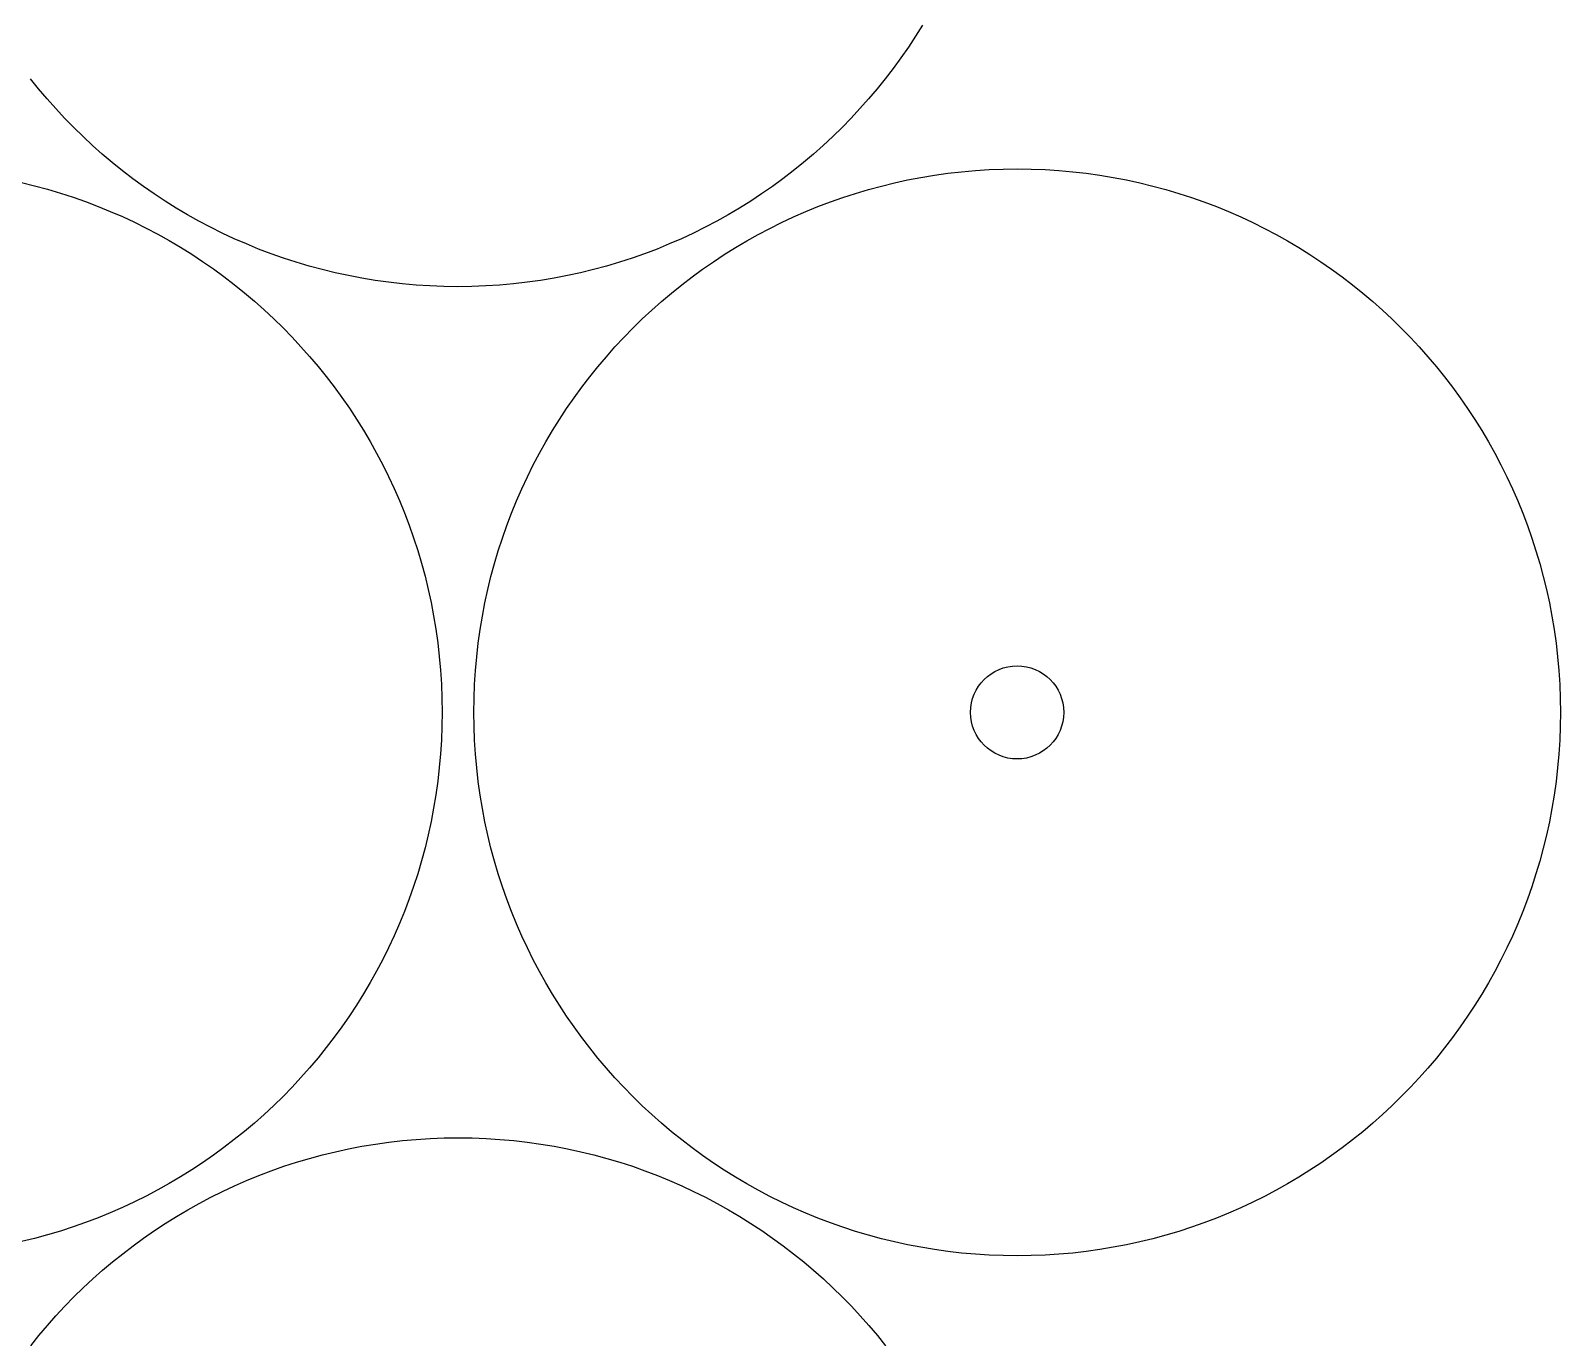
# Model space of a CAD drawing. Extents: x 443 to 1024, y 36 to 674.
# Drawn here: x 633.7 to 732.2, y 284.6 to 368.7 of the extents above; entities that cross this region are included whole.
import ezdxf

# ---------------------------------------------------------------- set-up
doc = ezdxf.new("R2010")
doc.units = 0
doc.layers.get('0').update_dxf_attribs({"linetype": 'CONTINUOUS'})

msp = doc.modelspace()

# ---------------------------------------------------------------- linework, layer by layer
at = {"color": 4}
for p, q in [((691.144002, 369.071237), (690.697134, 368.355366)), ((690.233635, 367.65118), (689.75378, 366.958953)), ((690.697134, 368.355366), (690.233635, 367.65118)), ((689.75378, 366.958953), (689.257842, 366.27896)), ((689.257842, 366.27896), (688.746096, 365.611476)), ((634.203071, 364.956776), (633.675794, 365.611476)), ((634.745606, 364.315134), (634.203071, 364.956776)), ((688.218819, 364.956776), (687.676284, 364.315134)), ((688.746096, 365.611476), (688.218819, 364.956776)), ((635.303124, 363.686826), (634.745606, 364.315134)), ((635.875349, 363.072126), (635.303124, 363.686826)), ((687.118766, 363.686826), (686.546541, 363.072126)), ((687.676284, 364.315134), (687.118766, 363.686826)), ((636.462008, 362.47131), (635.875349, 363.072126)), ((686.546541, 363.072126), (685.959883, 362.47131)), ((637.062824, 361.884652), (636.462008, 362.47131)), ((637.677524, 361.312426), (637.062824, 361.884652)), ((685.359066, 361.884652), (684.744366, 361.312426)), ((685.959883, 362.47131), (685.359066, 361.884652)), ((638.305832, 360.754908), (637.677524, 361.312426)), ((638.947473, 360.212373), (638.305832, 360.754908)), ((684.116058, 360.754908), (683.474417, 360.212373)), ((684.744366, 361.312426), (684.116058, 360.754908)), ((639.602173, 359.685096), (638.947473, 360.212373)), ((683.474417, 360.212373), (682.819717, 359.685096)), ((694.549459, 359.704021), (695.441299, 359.760534)), ((695.441299, 359.760534), (696.339051, 359.794643)), ((696.339051, 359.794643), (697.242441, 359.806074)), ((697.242441, 359.806074), (698.145831, 359.794643)), ((698.145831, 359.794643), (699.043583, 359.760534)), ((699.043583, 359.760534), (699.935423, 359.704021)), ((633.101239, 358.92718), (633.943995, 358.721537)), ((640.269658, 359.173351), (639.602173, 359.685096)), ((640.949651, 358.677413), (640.269658, 359.173351)), ((682.152233, 359.173351), (681.47224, 358.677413)), ((682.819717, 359.685096), (682.152233, 359.173351)), ((688.495218, 358.704214), (689.337974, 358.909857)), ((689.337974, 358.909857), (690.188567, 359.09502)), ((690.188567, 359.09502), (691.046722, 359.259429)), ((691.046722, 359.259429), (691.912163, 359.402808)), ((691.912163, 359.402808), (692.784616, 359.524883)), ((692.784616, 359.524883), (693.663806, 359.625379)), ((693.663806, 359.625379), (694.549459, 359.704021)), ((699.935423, 359.704021), (700.821076, 359.625379)), ((700.821076, 359.625379), (701.700266, 359.524883)), ((701.700266, 359.524883), (702.572719, 359.402808)), ((702.572719, 359.402808), (703.438161, 359.259429)), ((703.438161, 359.259429), (704.296315, 359.09502)), ((704.296315, 359.09502), (705.146908, 358.909857)), ((705.146908, 358.909857), (705.989665, 358.704214)), ((633.943995, 358.721537), (634.77864, 358.49569)), ((634.77864, 358.49569), (635.604899, 358.249912)), ((635.604899, 358.249912), (636.422497, 357.984479)), ((636.422497, 357.984479), (637.231159, 357.699666)), ((641.641878, 358.197557), (640.949651, 358.677413)), ((642.346064, 357.734058), (641.641878, 358.197557)), ((680.780012, 358.197557), (680.075826, 357.734058)), ((681.47224, 358.677413), (680.780012, 358.197557)), ((685.208054, 357.682343), (686.016716, 357.967156)), ((686.016716, 357.967156), (686.834314, 358.232589)), ((686.834314, 358.232589), (687.660573, 358.478367)), ((687.660573, 358.478367), (688.495218, 358.704214)), ((705.989665, 358.704214), (706.82431, 358.478367)), ((706.82431, 358.478367), (707.650569, 358.232589)), ((707.650569, 358.232589), (708.468167, 357.967156)), ((708.468167, 357.967156), (709.276829, 357.682343)), ((637.231159, 357.699666), (638.030611, 357.395748)), ((638.030611, 357.395748), (638.820577, 357.072999)), ((638.820577, 357.072999), (639.600782, 356.731694)), ((643.061935, 357.287191), (642.346064, 357.734058)), ((643.789215, 356.85723), (643.061935, 357.287191)), ((644.52763, 356.444451), (643.789215, 356.85723)), ((678.632675, 356.85723), (677.89426, 356.444451)), ((679.359955, 357.287191), (678.632675, 356.85723)), ((680.075826, 357.734058), (679.359955, 357.287191)), ((682.838431, 356.714371), (683.618636, 357.055676)), ((683.618636, 357.055676), (684.408602, 357.378425)), ((684.408602, 357.378425), (685.208054, 357.682343)), ((709.276829, 357.682343), (710.07628, 357.378425)), ((710.07628, 357.378425), (710.866246, 357.055676)), ((710.866246, 357.055676), (711.646451, 356.714371)), ((639.600782, 356.731694), (640.370952, 356.372108)), ((640.370952, 356.372108), (641.130812, 355.994516)), ((641.130812, 355.994516), (641.880087, 355.599193)), ((645.276905, 356.049128), (644.52763, 356.444451)), ((646.036765, 355.671536), (645.276905, 356.049128)), ((677.144985, 356.049128), (676.385125, 355.671536)), ((677.89426, 356.444451), (677.144985, 356.049128)), ((680.559126, 355.581871), (681.308401, 355.977194)), ((681.308401, 355.977194), (682.068261, 356.354785)), ((682.068261, 356.354785), (682.838431, 356.714371)), ((711.646451, 356.714371), (712.416621, 356.354785)), ((712.416621, 356.354785), (713.176481, 355.977194)), ((713.176481, 355.977194), (713.925756, 355.581871)), ((641.880087, 355.599193), (642.618502, 355.186414)), ((642.618502, 355.186414), (643.345782, 354.756454)), ((646.806935, 355.311951), (646.036765, 355.671536)), ((647.58714, 354.970646), (646.806935, 355.311951)), ((648.377106, 354.647897), (647.58714, 354.970646)), ((674.83475, 354.970646), (674.044784, 354.647897)), ((675.614955, 355.311951), (674.83475, 354.970646)), ((676.385125, 355.671536), (675.614955, 355.311951)), ((679.093431, 354.739131), (679.820711, 355.169091)), ((679.820711, 355.169091), (680.559126, 355.581871)), ((713.925756, 355.581871), (714.664171, 355.169091)), ((714.664171, 355.169091), (715.391451, 354.739131)), ((643.345782, 354.756454), (644.061653, 354.309586)), ((644.061653, 354.309586), (644.765839, 353.846087)), ((644.765839, 353.846087), (645.458066, 353.366232)), ((649.176557, 354.343978), (648.377106, 354.647897)), ((649.98522, 354.059165), (649.176557, 354.343978)), ((650.802817, 353.793732), (649.98522, 354.059165)), ((672.436671, 354.059165), (671.619073, 353.793732)), ((673.245333, 354.343978), (672.436671, 354.059165)), ((674.044784, 354.647897), (673.245333, 354.343978)), ((676.981147, 353.348909), (677.673374, 353.828765)), ((677.673374, 353.828765), (678.37756, 354.292264)), ((678.37756, 354.292264), (679.093431, 354.739131)), ((715.391451, 354.739131), (716.107322, 354.292264)), ((716.107322, 354.292264), (716.811509, 353.828765)), ((716.811509, 353.828765), (717.503736, 353.348909)), ((645.458066, 353.366232), (646.138059, 352.870294)), ((646.138059, 352.870294), (646.805543, 352.358548)), ((651.629076, 353.547955), (650.802817, 353.793732)), ((652.463722, 353.322107), (651.629076, 353.547955)), ((653.306478, 353.116464), (652.463722, 353.322107)), ((654.157071, 352.931301), (653.306478, 353.116464)), ((655.015226, 352.766893), (654.157071, 352.931301)), ((668.264819, 352.931301), (667.406665, 352.766893)), ((669.115412, 353.116464), (668.264819, 352.931301)), ((669.958168, 353.322107), (669.115412, 353.116464)), ((670.792814, 353.547955), (669.958168, 353.322107)), ((671.619073, 353.793732), (670.792814, 353.547955)), ((675.63367, 352.341226), (676.301154, 352.852971)), ((676.301154, 352.852971), (676.981147, 353.348909)), ((717.503736, 353.348909), (718.183729, 352.852971)), ((718.183729, 352.852971), (718.851213, 352.341226)), ((646.805543, 352.358548), (647.460244, 351.831271)), ((655.880667, 352.623513), (655.015226, 352.766893)), ((656.75312, 352.501438), (655.880667, 352.623513)), ((657.63231, 352.400943), (656.75312, 352.501438)), ((658.517963, 352.322301), (657.63231, 352.400943)), ((659.409803, 352.265788), (658.517963, 352.322301)), ((660.307555, 352.231678), (659.409803, 352.265788)), ((661.210945, 352.220247), (660.307555, 352.231678)), ((662.114335, 352.231678), (661.210945, 352.220247)), ((663.012087, 352.265788), (662.114335, 352.231678)), ((663.903927, 352.322301), (663.012087, 352.265788)), ((664.78958, 352.400943), (663.903927, 352.322301)), ((665.66877, 352.501438), (664.78958, 352.400943)), ((666.541223, 352.623513), (665.66877, 352.501438)), ((667.406665, 352.766893), (666.541223, 352.623513)), ((674.978969, 351.813948), (675.63367, 352.341226)), ((718.851213, 352.341226), (719.505913, 351.813948)), ((647.460244, 351.831271), (648.101885, 351.288736)), ((648.101885, 351.288736), (648.730193, 350.731218)), ((673.70902, 350.713895), (674.337328, 351.271413)), ((674.337328, 351.271413), (674.978969, 351.813948)), ((719.505913, 351.813948), (720.147554, 351.271413)), ((720.147554, 351.271413), (720.775863, 350.713895)), ((648.730193, 350.731218), (649.344893, 350.158993)), ((649.344893, 350.158993), (649.945709, 349.572334)), ((672.493504, 349.555012), (673.09432, 350.14167)), ((673.09432, 350.14167), (673.70902, 350.713895)), ((720.775863, 350.713895), (721.390562, 350.14167)), ((721.390562, 350.14167), (721.991379, 349.555012)), ((649.945709, 349.572334), (650.532368, 348.971518)), ((650.532368, 348.971518), (651.104593, 348.356818)), ((671.33462, 348.339496), (671.906845, 348.954195)), ((671.906845, 348.954195), (672.493504, 349.555012)), ((721.991379, 349.555012), (722.578037, 348.954195)), ((722.578037, 348.954195), (723.150262, 348.339496)), ((651.104593, 348.356818), (651.662111, 347.72851)), ((670.777102, 347.711188), (671.33462, 348.339496)), ((723.150262, 348.339496), (723.70778, 347.711188)), ((651.662111, 347.72851), (652.204646, 347.086869)), ((652.204646, 347.086869), (652.731923, 346.432169)), ((669.70729, 346.414846), (670.234567, 347.069546)), ((670.234567, 347.069546), (670.777102, 347.711188)), ((723.70778, 347.711188), (724.250315, 347.069546)), ((724.250315, 347.069546), (724.777593, 346.414846)), ((652.731923, 346.432169), (653.243668, 345.764685)), ((669.195545, 345.747362), (669.70729, 346.414846)), ((724.777593, 346.414846), (725.289338, 345.747362)), ((653.243668, 345.764685), (653.739606, 345.084691)), ((653.739606, 345.084691), (654.219462, 344.392464)), ((668.219751, 344.375142), (668.699607, 345.067369)), ((668.699607, 345.067369), (669.195545, 345.747362)), ((725.289338, 345.747362), (725.785276, 345.067369)), ((725.785276, 345.067369), (726.265132, 344.375142)), ((654.219462, 344.392464), (654.682961, 343.688278)), ((667.756252, 343.670955), (668.219751, 344.375142)), ((726.265132, 344.375142), (726.728631, 343.670955)), ((654.682961, 343.688278), (655.129829, 342.972407)), ((667.309384, 342.955084), (667.756252, 343.670955)), ((726.728631, 343.670955), (727.175498, 342.955084)), ((655.129829, 342.972407), (655.559789, 342.245127)), ((655.559789, 342.245127), (655.972568, 341.506712)), ((666.466645, 341.489389), (666.879424, 342.227804)), ((666.879424, 342.227804), (667.309384, 342.955084)), ((727.175498, 342.955084), (727.605458, 342.227804)), ((727.605458, 342.227804), (728.018238, 341.489389)), ((655.972568, 341.506712), (656.367891, 340.757437)), ((666.071322, 340.740114), (666.466645, 341.489389)), ((728.018238, 341.489389), (728.41356, 340.740114)), ((656.367891, 340.757437), (656.745483, 339.997577)), ((665.69373, 339.980254), (666.071322, 340.740114)), ((728.41356, 340.740114), (728.791152, 339.980254)), ((656.745483, 339.997577), (657.105069, 339.227407)), ((657.105069, 339.227407), (657.446373, 338.447202)), ((664.99284, 338.429879), (665.334144, 339.210084)), ((665.334144, 339.210084), (665.69373, 339.980254)), ((728.791152, 339.980254), (729.150738, 339.210084)), ((729.150738, 339.210084), (729.492043, 338.429879)), ((657.446373, 338.447202), (657.769122, 337.657236)), ((664.67009, 337.639913), (664.99284, 338.429879)), ((729.492043, 338.429879), (729.814792, 337.639913)), ((657.769122, 337.657236), (658.073041, 336.857785)), ((664.366172, 336.840462), (664.67009, 337.639913)), ((729.814792, 337.639913), (730.11871, 336.840462)), ((658.073041, 336.857785), (658.357854, 336.049123)), ((664.081359, 336.0318), (664.366172, 336.840462)), ((730.11871, 336.840462), (730.403523, 336.0318)), ((658.357854, 336.049123), (658.623287, 335.231525)), ((658.623287, 335.231525), (658.869064, 334.405266)), ((663.570148, 334.387943), (663.815926, 335.214202)), ((663.815926, 335.214202), (664.081359, 336.0318)), ((730.403523, 336.0318), (730.668956, 335.214202)), ((730.668956, 335.214202), (730.914734, 334.387943)), ((658.869064, 334.405266), (659.094912, 333.57062)), ((663.344301, 333.553298), (663.570148, 334.387943)), ((730.914734, 334.387943), (731.140581, 333.553298)), ((659.094912, 333.57062), (659.300555, 332.727864)), ((663.138658, 332.710541), (663.344301, 333.553298)), ((731.140581, 333.553298), (731.346224, 332.710541)), ((659.300555, 332.727864), (659.485718, 331.877271)), ((662.953495, 331.859948), (663.138658, 332.710541)), ((731.346224, 332.710541), (731.531387, 331.859948)), ((659.485718, 331.877271), (659.650127, 331.019116)), ((662.789086, 331.001794), (662.953495, 331.859948)), ((731.531387, 331.859948), (731.695796, 331.001794)), ((659.650127, 331.019116), (659.793506, 330.153675)), ((662.645707, 330.136352), (662.789086, 331.001794)), ((731.695796, 331.001794), (731.839175, 330.136352)), ((659.793506, 330.153675), (659.915581, 329.281222)), ((659.915581, 329.281222), (660.016077, 328.402032)), ((662.423136, 328.384709), (662.523632, 329.263899)), ((662.523632, 329.263899), (662.645707, 330.136352)), ((731.839175, 330.136352), (731.96125, 329.263899)), ((731.96125, 329.263899), (732.061746, 328.384709)), ((660.016077, 328.402032), (660.094719, 327.516379)), ((662.344494, 327.499056), (662.423136, 328.384709)), ((732.061746, 328.384709), (732.140388, 327.499056)), ((660.094719, 327.516379), (660.151232, 326.624539)), ((662.287981, 326.607216), (662.344494, 327.499056)), ((732.140388, 327.499056), (732.196901, 326.607216)), ((660.151232, 326.624539), (660.185341, 325.726787)), ((662.253872, 325.709464), (662.287981, 326.607216)), ((732.196901, 326.607216), (732.23101, 325.709464)), ((660.185341, 325.726787), (660.196772, 324.823397)), ((662.242441, 324.806074), (662.253872, 325.709464)), ((732.23101, 325.709464), (732.242441, 324.806074)), ((660.196772, 324.823397), (660.185341, 323.920007)), ((662.253872, 323.902684), (662.242441, 324.806074)), ((732.242441, 324.806074), (732.23101, 323.902684)), ((660.185341, 323.920007), (660.151232, 323.022255)), ((662.287981, 323.004932), (662.253872, 323.902684)), ((732.23101, 323.902684), (732.196901, 323.004932)), ((660.151232, 323.022255), (660.094719, 322.130415)), ((662.344494, 322.113092), (662.287981, 323.004932)), ((732.196901, 323.004932), (732.140388, 322.113092)), ((660.094719, 322.130415), (660.016077, 321.244762)), ((662.423136, 321.22744), (662.344494, 322.113092)), ((732.140388, 322.113092), (732.061746, 321.22744)), ((659.915581, 320.365572), (659.793506, 319.493119)), ((660.016077, 321.244762), (659.915581, 320.365572)), ((662.523632, 320.348249), (662.423136, 321.22744)), ((662.645707, 319.475796), (662.523632, 320.348249)), ((731.96125, 320.348249), (731.839175, 319.475796)), ((732.061746, 321.22744), (731.96125, 320.348249)), ((659.793506, 319.493119), (659.650127, 318.627678)), ((662.789086, 318.610355), (662.645707, 319.475796)), ((731.839175, 319.475796), (731.695796, 318.610355)), ((659.650127, 318.627678), (659.485718, 317.769523)), ((662.953495, 317.7522), (662.789086, 318.610355)), ((731.695796, 318.610355), (731.531387, 317.7522)), ((659.485718, 317.769523), (659.300555, 316.91893)), ((663.138658, 316.901607), (662.953495, 317.7522)), ((731.531387, 317.7522), (731.346224, 316.901607)), ((659.300555, 316.91893), (659.094912, 316.076174)), ((663.344301, 316.058851), (663.138658, 316.901607)), ((731.346224, 316.901607), (731.140581, 316.058851)), ((659.094912, 316.076174), (658.869064, 315.241528)), ((663.570148, 315.224206), (663.344301, 316.058851)), ((731.140581, 316.058851), (730.914734, 315.224206)), ((658.623287, 314.415269), (658.357854, 313.597671)), ((658.869064, 315.241528), (658.623287, 314.415269)), ((663.815926, 314.397947), (663.570148, 315.224206)), ((730.914734, 315.224206), (730.668956, 314.397947)), ((658.357854, 313.597671), (658.073041, 312.789009)), ((664.081359, 313.580349), (663.815926, 314.397947)), ((664.366172, 312.771687), (664.081359, 313.580349)), ((730.403523, 313.580349), (730.11871, 312.771687)), ((730.668956, 314.397947), (730.403523, 313.580349)), ((658.073041, 312.789009), (657.769122, 311.989558)), ((664.67009, 311.972235), (664.366172, 312.771687)), ((730.11871, 312.771687), (729.814792, 311.972235)), ((657.769122, 311.989558), (657.446373, 311.199592)), ((664.99284, 311.182269), (664.67009, 311.972235)), ((729.814792, 311.972235), (729.492043, 311.182269)), ((657.446373, 311.199592), (657.105069, 310.419387)), ((665.334144, 310.402064), (664.99284, 311.182269)), ((729.492043, 311.182269), (729.150738, 310.402064)), ((656.745483, 309.649217), (656.367891, 308.889357)), ((657.105069, 310.419387), (656.745483, 309.649217)), ((665.69373, 309.631894), (665.334144, 310.402064)), ((666.071322, 308.872034), (665.69373, 309.631894)), ((728.791152, 309.631894), (728.41356, 308.872034)), ((729.150738, 310.402064), (728.791152, 309.631894)), ((656.367891, 308.889357), (655.972568, 308.140082)), ((666.466645, 308.122759), (666.071322, 308.872034)), ((728.41356, 308.872034), (728.018238, 308.122759)), ((655.972568, 308.140082), (655.559789, 307.401667)), ((666.879424, 307.384344), (666.466645, 308.122759)), ((728.018238, 308.122759), (727.605458, 307.384344)), ((655.129829, 306.674387), (654.682961, 305.958516)), ((655.559789, 307.401667), (655.129829, 306.674387)), ((667.309384, 306.657064), (666.879424, 307.384344)), ((667.756252, 305.941193), (667.309384, 306.657064)), ((727.175498, 306.657064), (726.728631, 305.941193)), ((727.605458, 307.384344), (727.175498, 306.657064)), ((654.682961, 305.958516), (654.219462, 305.25433)), ((668.219751, 305.237007), (667.756252, 305.941193)), ((726.728631, 305.941193), (726.265132, 305.237007)), ((653.739606, 304.562102), (653.243668, 303.882109)), ((654.219462, 305.25433), (653.739606, 304.562102)), ((668.699607, 304.54478), (668.219751, 305.237007)), ((669.195545, 303.864787), (668.699607, 304.54478)), ((725.785276, 304.54478), (725.289338, 303.864787)), ((726.265132, 305.237007), (725.785276, 304.54478)), ((653.243668, 303.882109), (652.731923, 303.214625)), ((669.70729, 303.197303), (669.195545, 303.864787)), ((725.289338, 303.864787), (724.777593, 303.197303)), ((652.731923, 303.214625), (652.204646, 302.559925)), ((670.234567, 302.542602), (669.70729, 303.197303)), ((724.777593, 303.197303), (724.250315, 302.542602)), ((651.662111, 301.918284), (651.104593, 301.289976)), ((652.204646, 302.559925), (651.662111, 301.918284)), ((670.777102, 301.900961), (670.234567, 302.542602)), ((671.33462, 301.272653), (670.777102, 301.900961)), ((723.70778, 301.900961), (723.150262, 301.272653)), ((724.250315, 302.542602), (723.70778, 301.900961)), ((650.532368, 300.675276), (649.945709, 300.074459)), ((651.104593, 301.289976), (650.532368, 300.675276)), ((671.906845, 300.657953), (671.33462, 301.272653)), ((672.493504, 300.057137), (671.906845, 300.657953)), ((722.578037, 300.657953), (721.991379, 300.057137)), ((723.150262, 301.272653), (722.578037, 300.657953)), ((649.945709, 300.074459), (649.344893, 299.487801)), ((673.09432, 299.470478), (672.493504, 300.057137)), ((721.991379, 300.057137), (721.390562, 299.470478)), ((648.730193, 298.915576), (648.101885, 298.358058)), ((649.344893, 299.487801), (648.730193, 298.915576)), ((673.70902, 298.898253), (673.09432, 299.470478)), ((674.337328, 298.340735), (673.70902, 298.898253)), ((720.775863, 298.898253), (720.147554, 298.340735)), ((721.390562, 299.470478), (720.775863, 298.898253)), ((647.460244, 297.815523), (646.805543, 297.288246)), ((648.101885, 298.358058), (647.460244, 297.815523)), ((674.978969, 297.7982), (674.337328, 298.340735)), ((675.63367, 297.270923), (674.978969, 297.7982)), ((719.505913, 297.7982), (718.851213, 297.270923)), ((720.147554, 298.340735), (719.505913, 297.7982)), ((646.138059, 296.7765), (645.458066, 296.280562)), ((646.805543, 297.288246), (646.138059, 296.7765)), ((653.323801, 296.513007), (654.174394, 296.69817)), ((654.174394, 296.69817), (655.032548, 296.862579)), ((655.032548, 296.862579), (655.89799, 297.005958)), ((655.89799, 297.005958), (656.770443, 297.128033)), ((656.770443, 297.128033), (657.649633, 297.228529)), ((657.649633, 297.228529), (658.535286, 297.30717)), ((658.535286, 297.30717), (659.427126, 297.363683)), ((659.427126, 297.363683), (660.324878, 297.397793)), ((660.324878, 297.397793), (661.228268, 297.409224)), ((661.228268, 297.409224), (662.131658, 297.397793)), ((662.131658, 297.397793), (663.02941, 297.363683)), ((663.02941, 297.363683), (663.92125, 297.30717)), ((663.92125, 297.30717), (664.806903, 297.228529)), ((664.806903, 297.228529), (665.686093, 297.128033)), ((665.686093, 297.128033), (666.558546, 297.005958)), ((666.558546, 297.005958), (667.423987, 296.862579)), ((667.423987, 296.862579), (668.282142, 296.69817)), ((668.282142, 296.69817), (669.132735, 296.513007)), ((676.301154, 296.759178), (675.63367, 297.270923)), ((676.981147, 296.26324), (676.301154, 296.759178)), ((718.183729, 296.759178), (717.503736, 296.26324)), ((718.851213, 297.270923), (718.183729, 296.759178)), ((644.765839, 295.800707), (644.061653, 295.337208)), ((645.458066, 296.280562), (644.765839, 295.800707)), ((650.002542, 295.570306), (650.82014, 295.835739)), ((650.82014, 295.835739), (651.646399, 296.081516)), ((651.646399, 296.081516), (652.481044, 296.307364)), ((652.481044, 296.307364), (653.323801, 296.513007)), ((669.132735, 296.513007), (669.975491, 296.307364)), ((669.975491, 296.307364), (670.810136, 296.081516)), ((670.810136, 296.081516), (671.636395, 295.835739)), ((671.636395, 295.835739), (672.453993, 295.570306)), ((677.673374, 295.783384), (676.981147, 296.26324)), ((678.37756, 295.319885), (677.673374, 295.783384)), ((716.811509, 295.783384), (716.107322, 295.319885)), ((717.503736, 296.26324), (716.811509, 295.783384)), ((643.345782, 294.89034), (642.618502, 294.46038)), ((644.061653, 295.337208), (643.345782, 294.89034)), ((647.604463, 294.658825), (648.394429, 294.981574)), ((648.394429, 294.981574), (649.19388, 295.285493)), ((649.19388, 295.285493), (650.002542, 295.570306)), ((672.453993, 295.570306), (673.262655, 295.285493)), ((673.262655, 295.285493), (674.062107, 294.981574)), ((674.062107, 294.981574), (674.852073, 294.658825)), ((679.093431, 294.873017), (678.37756, 295.319885)), ((679.820711, 294.443057), (679.093431, 294.873017)), ((715.391451, 294.873017), (714.664171, 294.443057)), ((716.107322, 295.319885), (715.391451, 294.873017)), ((641.880087, 294.0476), (641.130812, 293.652278)), ((642.618502, 294.46038), (641.880087, 294.0476)), ((645.294228, 293.580343), (646.054088, 293.957935)), ((646.054088, 293.957935), (646.824258, 294.317521)), ((646.824258, 294.317521), (647.604463, 294.658825)), ((674.852073, 294.658825), (675.632278, 294.317521)), ((675.632278, 294.317521), (676.402448, 293.957935)), ((676.402448, 293.957935), (677.162308, 293.580343)), ((680.559126, 294.030278), (679.820711, 294.443057)), ((681.308401, 293.634955), (680.559126, 294.030278)), ((713.925756, 294.030278), (713.176481, 293.634955)), ((714.664171, 294.443057), (713.925756, 294.030278)), ((639.600782, 292.9151), (638.820577, 292.573795)), ((640.370952, 293.274686), (639.600782, 292.9151)), ((641.130812, 293.652278), (640.370952, 293.274686)), ((643.079258, 292.34228), (643.806538, 292.772241)), ((643.806538, 292.772241), (644.544953, 293.18502)), ((644.544953, 293.18502), (645.294228, 293.580343)), ((677.162308, 293.580343), (677.911583, 293.18502)), ((677.911583, 293.18502), (678.649998, 292.772241)), ((678.649998, 292.772241), (679.377278, 292.34228)), ((682.068261, 293.257363), (681.308401, 293.634955)), ((682.838431, 292.897777), (682.068261, 293.257363)), ((683.618636, 292.556473), (682.838431, 292.897777)), ((711.646451, 292.897777), (710.866246, 292.556473)), ((712.416621, 293.257363), (711.646451, 292.897777)), ((713.176481, 293.634955), (712.416621, 293.257363)), ((637.231159, 291.947128), (636.422497, 291.662315)), ((638.030611, 292.251046), (637.231159, 291.947128)), ((638.820577, 292.573795), (638.030611, 292.251046)), ((641.659201, 291.431914), (642.363387, 291.895413)), ((642.363387, 291.895413), (643.079258, 292.34228)), ((679.377278, 292.34228), (680.093149, 291.895413)), ((680.093149, 291.895413), (680.797335, 291.431914)), ((684.408602, 292.233724), (683.618636, 292.556473)), ((685.208054, 291.929805), (684.408602, 292.233724)), ((686.016716, 291.644992), (685.208054, 291.929805)), ((709.276829, 291.929805), (708.468167, 291.644992)), ((710.07628, 292.233724), (709.276829, 291.929805)), ((710.866246, 292.556473), (710.07628, 292.233724)), ((633.943995, 290.925257), (633.101239, 290.719614)), ((634.77864, 291.151104), (633.943995, 290.925257)), ((635.604899, 291.396882), (634.77864, 291.151104)), ((636.422497, 291.662315), (635.604899, 291.396882)), ((640.28698, 290.45612), (640.966973, 290.952058)), ((640.966973, 290.952058), (641.659201, 291.431914)), ((680.797335, 291.431914), (681.489562, 290.952058)), ((681.489562, 290.952058), (682.169555, 290.45612)), ((686.834314, 291.379559), (686.016716, 291.644992)), ((687.660573, 291.133781), (686.834314, 291.379559)), ((688.495218, 290.907934), (687.660573, 291.133781)), ((689.337974, 290.702291), (688.495218, 290.907934)), ((705.989665, 290.907934), (705.146908, 290.702291)), ((706.82431, 291.133781), (705.989665, 290.907934)), ((707.650569, 291.379559), (706.82431, 291.133781)), ((708.468167, 291.644992), (707.650569, 291.379559)), ((638.964796, 289.417098), (639.619496, 289.944375)), ((639.619496, 289.944375), (640.28698, 290.45612)), ((682.169555, 290.45612), (682.837039, 289.944375)), ((682.837039, 289.944375), (683.49174, 289.417098)), ((690.188567, 290.517128), (689.337974, 290.702291)), ((691.046722, 290.352719), (690.188567, 290.517128)), ((691.912163, 290.20934), (691.046722, 290.352719)), ((692.784616, 290.087265), (691.912163, 290.20934)), ((693.663806, 289.986769), (692.784616, 290.087265)), ((694.549459, 289.908127), (693.663806, 289.986769)), ((695.441299, 289.851614), (694.549459, 289.908127)), ((696.339051, 289.817505), (695.441299, 289.851614)), ((697.242441, 289.806074), (696.339051, 289.817505)), ((698.145831, 289.817505), (697.242441, 289.806074)), ((699.043583, 289.851614), (698.145831, 289.817505)), ((699.935423, 289.908127), (699.043583, 289.851614)), ((700.821076, 289.986769), (699.935423, 289.908127)), ((701.700266, 290.087265), (700.821076, 289.986769)), ((702.572719, 290.20934), (701.700266, 290.087265)), ((703.438161, 290.352719), (702.572719, 290.20934)), ((704.296315, 290.517128), (703.438161, 290.352719)), ((705.146908, 290.702291), (704.296315, 290.517128)), ((637.694846, 288.317045), (638.323155, 288.874563)), ((638.323155, 288.874563), (638.964796, 289.417098)), ((683.49174, 289.417098), (684.133381, 288.874563)), ((684.133381, 288.874563), (684.761689, 288.317045)), ((637.080147, 287.74482), (637.694846, 288.317045)), ((684.761689, 288.317045), (685.376389, 287.74482)), ((635.892672, 286.557345), (636.47933, 287.158161)), ((636.47933, 287.158161), (637.080147, 287.74482)), ((685.376389, 287.74482), (685.977205, 287.158161)), ((685.977205, 287.158161), (686.563864, 286.557345)), ((634.762929, 285.314337), (635.320447, 285.942645)), ((635.320447, 285.942645), (635.892672, 286.557345)), ((686.563864, 286.557345), (687.136089, 285.942645)), ((687.136089, 285.942645), (687.693607, 285.314337)), ((634.220394, 284.672696), (634.762929, 285.314337)), ((687.693607, 285.314337), (688.236142, 284.672696)), ((633.693116, 284.017995), (634.220394, 284.672696)), ((688.236142, 284.672696), (688.763419, 284.017995))]:
    msp.add_line(p, q, dxfattribs=at)
at = {"color": 7}
for p, q in [((695.334144, 327.121035), (695.565092, 327.293733)), ((695.565092, 327.293733), (695.812443, 327.444)), ((695.812443, 327.444), (696.074686, 327.570326)), ((696.074686, 327.570326), (696.350316, 327.671204)), ((696.350316, 327.671204), (696.637823, 327.745127)), ((696.637823, 327.745127), (696.935701, 327.790586)), ((696.935701, 327.790586), (697.242441, 327.806074)), ((697.242441, 327.806074), (697.549181, 327.790586)), ((697.549181, 327.790586), (697.847059, 327.745127)), ((697.847059, 327.745127), (698.134566, 327.671204)), ((698.134566, 327.671204), (698.410196, 327.570326)), ((698.410196, 327.570326), (698.67244, 327.444)), ((698.67244, 327.444), (698.91979, 327.293733)), ((698.91979, 327.293733), (699.150739, 327.121035)), ((694.47819, 325.973829), (694.604516, 326.236073)), ((694.604516, 326.236073), (694.754782, 326.483423)), ((694.754782, 326.483423), (694.927481, 326.714372)), ((694.927481, 326.714372), (695.121104, 326.927412)), ((695.121104, 326.927412), (695.334144, 327.121035)), ((699.150739, 327.121035), (699.363779, 326.927412)), ((699.363779, 326.927412), (699.557402, 326.714372)), ((699.557402, 326.714372), (699.7301, 326.483423)), ((699.7301, 326.483423), (699.880367, 326.236073)), ((699.880367, 326.236073), (700.006693, 325.973829)), ((694.257929, 325.112814), (694.303389, 325.410692)), ((694.303389, 325.410692), (694.377311, 325.698199)), ((694.377311, 325.698199), (694.47819, 325.973829)), ((700.006693, 325.973829), (700.107571, 325.698199)), ((700.107571, 325.698199), (700.181494, 325.410692)), ((700.181494, 325.410692), (700.226953, 325.112814)), ((694.242441, 324.806074), (694.257929, 325.112814)), ((694.257929, 324.499334), (694.242441, 324.806074)), ((694.303389, 324.201456), (694.257929, 324.499334)), ((700.226953, 324.499334), (700.181494, 324.201456)), ((700.226953, 325.112814), (700.242441, 324.806074)), ((700.242441, 324.806074), (700.226953, 324.499334)), ((694.377311, 323.913949), (694.303389, 324.201456)), ((694.47819, 323.638319), (694.377311, 323.913949)), ((694.604516, 323.376076), (694.47819, 323.638319)), ((694.754782, 323.128726), (694.604516, 323.376076)), ((699.880367, 323.376076), (699.7301, 323.128726)), ((700.006693, 323.638319), (699.880367, 323.376076)), ((700.107571, 323.913949), (700.006693, 323.638319)), ((700.181494, 324.201456), (700.107571, 323.913949)), ((694.927481, 322.897777), (694.754782, 323.128726)), ((695.121104, 322.684737), (694.927481, 322.897777)), ((695.334144, 322.491114), (695.121104, 322.684737)), ((695.565092, 322.318415), (695.334144, 322.491114)), ((695.812443, 322.168149), (695.565092, 322.318415)), ((698.91979, 322.318415), (698.67244, 322.168149)), ((699.150739, 322.491114), (698.91979, 322.318415)), ((699.363779, 322.684737), (699.150739, 322.491114)), ((699.557402, 322.897777), (699.363779, 322.684737)), ((699.7301, 323.128726), (699.557402, 322.897777)), ((696.074686, 322.041823), (695.812443, 322.168149)), ((696.350316, 321.940944), (696.074686, 322.041823)), ((696.637823, 321.867022), (696.350316, 321.940944)), ((696.935701, 321.821562), (696.637823, 321.867022)), ((697.242441, 321.806074), (696.935701, 321.821562)), ((697.549181, 321.821562), (697.242441, 321.806074)), ((697.847059, 321.867022), (697.549181, 321.821562)), ((698.134566, 321.940944), (697.847059, 321.867022)), ((698.410196, 322.041823), (698.134566, 321.940944)), ((698.67244, 322.168149), (698.410196, 322.041823))]:
    msp.add_line(p, q, dxfattribs=at)

doc.saveas('drawing.dxf')
